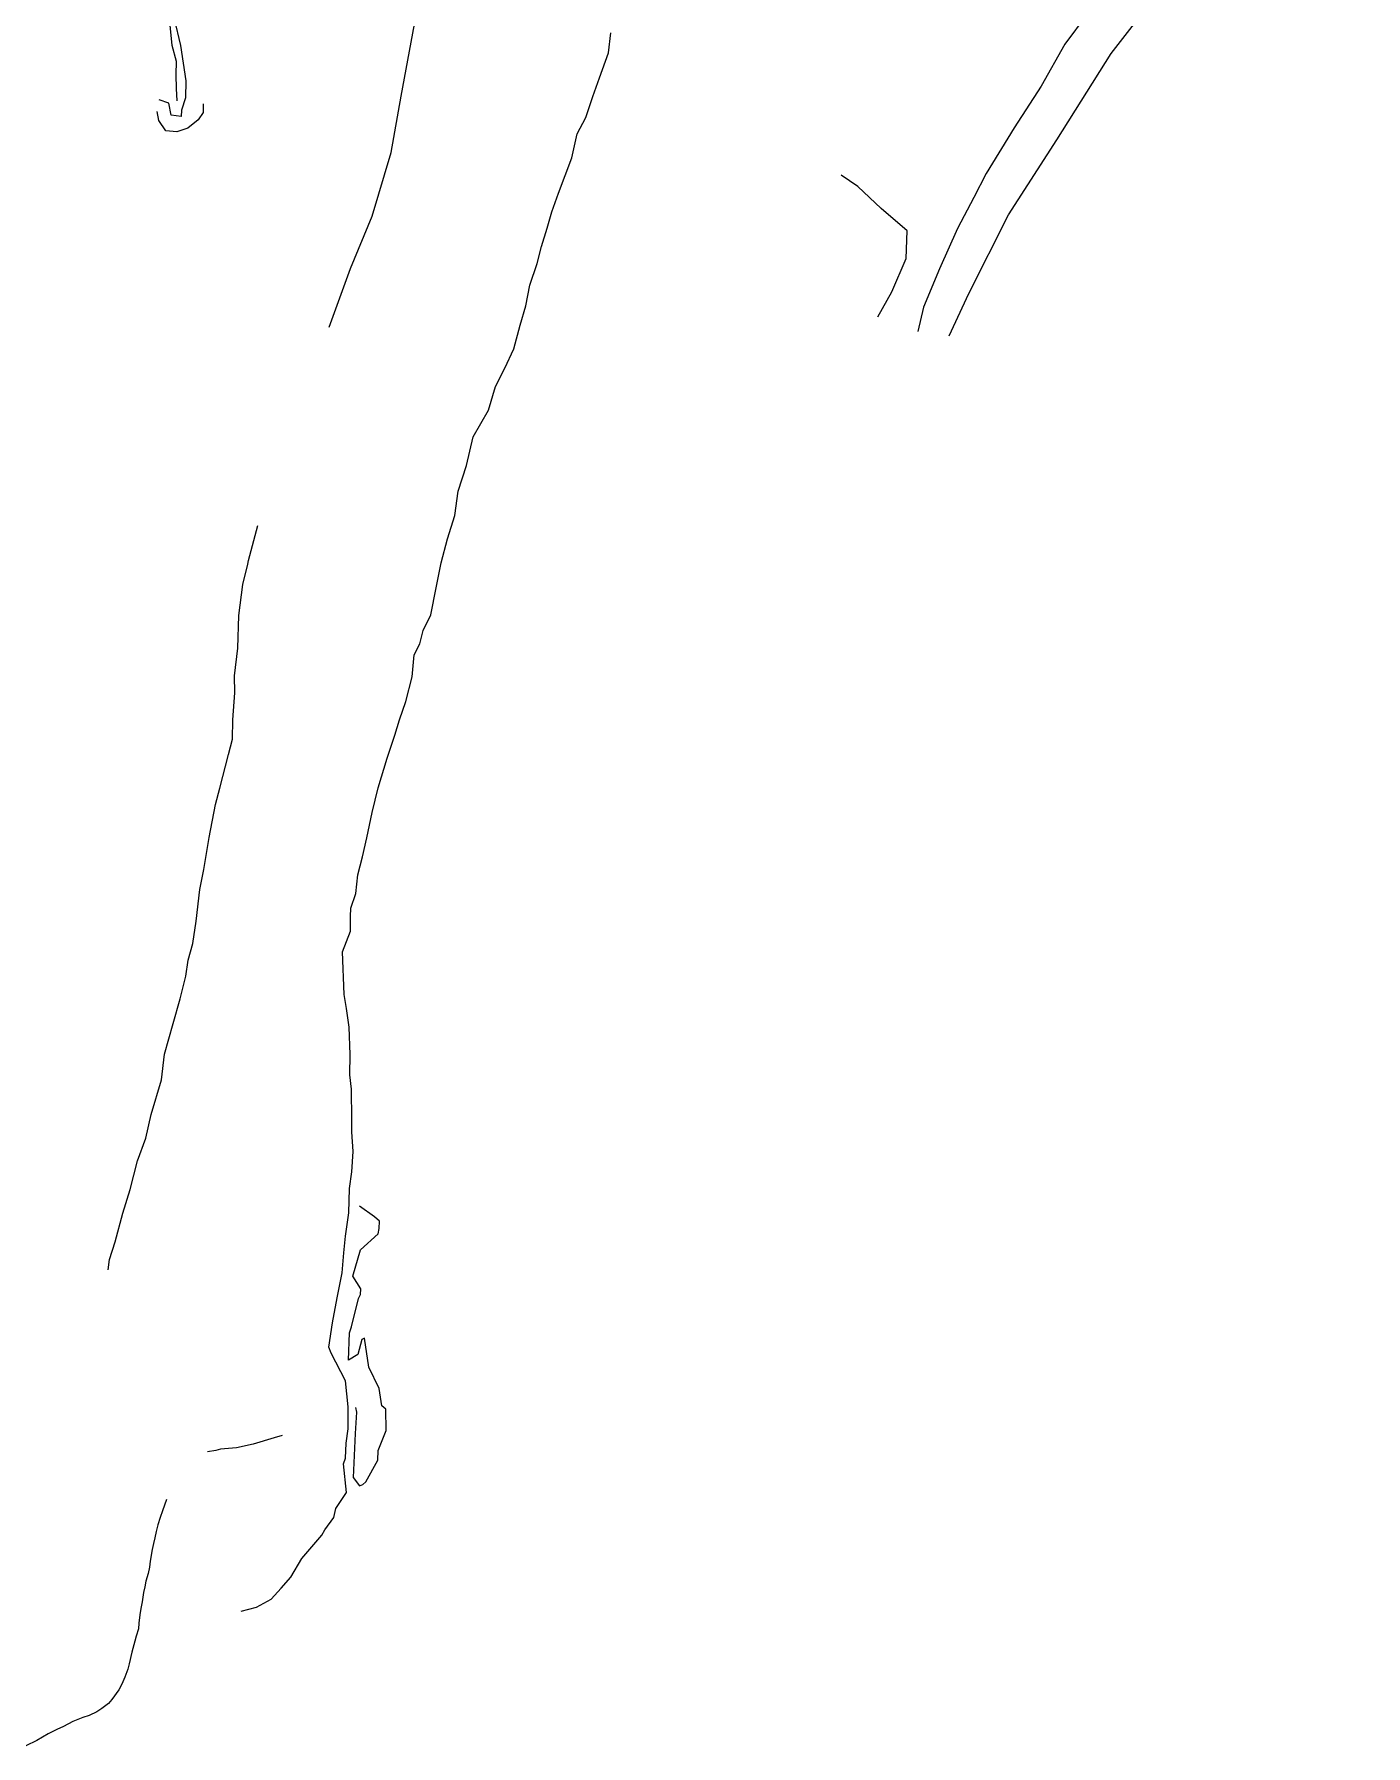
# Model space of a CAD drawing. Extents: x 683321 to 688873, y 7661944 to 7668387.
# Drawn here: x 687868.7 to 688134.2, y 7665283.1 to 7665624.4 of the extents above; entities that cross this region are included whole.
import ezdxf

# ---------------------------------------------------------------- set-up
doc = ezdxf.new("R2010")
doc.units = 0
doc.header["$MEASUREMENT"] = 0
doc.layers.add('01 CRESTA_Line', color=3, linetype='Continuous', lineweight=20)

msp = doc.modelspace()

# ---------------------------------------------------------------- linework, layer by layer
at = {"layer": '01 CRESTA_Line'}
for points in [[(688051.12, 7665564.29, 4272.79), (688055.04, 7665572.76, 4274.14), (688062.95, 7665588.4, 4275.66), (688072.59, 7665603.37, 4277.36), (688083.42, 7665620.56, 4279.06), (688089, 7665627.77, 4279.35), (688095.73, 7665637.72, 4280.01), (688103.63, 7665648.48, 4281.02), (688110.56, 7665660.47, 4281.06), (688116.06, 7665671.99, 4281.2), (688119.87, 7665684.08, 4280.85), (688123.56, 7665695.4, 4280.72), (688125.91, 7665706.95, 4280.7), (688128.02, 7665719.3, 4280.52), (688131.29, 7665734.06, 4281.19), (688132.68, 7665744.61, 4281.82), (688133.76, 7665755.7, 4282.68), (688134.19, 7665764.03, 4283.59), (688133.75, 7665766.87, 4283.39)], [(687927.45, 7665566.04, 4239.88), (687931.76, 7665577.71, 4239.75), (687936.03, 7665588.16, 4239.43), (687939.84, 7665600.83, 4239.61), (687941.86, 7665612.07, 4239.74), (687944.52, 7665626.41, 4239.62), (687945.81, 7665635.53, 4239.36), (687949.54, 7665642.82, 4239.27), (687951.44, 7665653.17, 4239.46), (687953.27, 7665662.83, 4239.47), (687954.51, 7665672.05, 4239.19), (687956.79, 7665683.66, 4239.17), (687959.28, 7665691.98, 4239.15), (687961.14, 7665705.05, 4239), (687961.29, 7665714.35, 4238.99), (687962.37, 7665724.99, 4239.04), (687962.08, 7665734.57, 4239)], [(687896.59, 7665627.49, 4236.08), (687897.82, 7665622.16, 4236.11), (687898.93, 7665615.16, 4235.91), (687898.82, 7665611.74, 4235.91), (687898.02, 7665609.27, 4236), (687897.94, 7665608, 4235.73), (687895.97, 7665608.3, 4235.37), (687895.48, 7665610.66, 4235.32), (687893.61, 7665611.33, 4234.74)], [(687895.63, 7665626.86, 4235.89), (687896.14, 7665622.23, 4235.8), (687896.95, 7665619.08, 4236.01), (687896.94, 7665616.3, 4235.71), (687896.99, 7665613.62, 4235.83), (687897.11, 7665611.15, 4235.94)], [(688078.62, 7665628.46, 4277.52), (688074.19, 7665622.47, 4277.08), (688069.46, 7665614.07, 4276.47), (688064.05, 7665605.76, 4275.85), (688058.51, 7665596.64, 4274.68), (688056.04, 7665591.87, 4274.3), (688052.78, 7665585.72, 4273.65), (688049.19, 7665577.65, 4273.08), (688046.02, 7665570, 4272.63), (688044.89, 7665565.17, 4272.19)], [(687909.96, 7665309.97, 4235.16), (687912.97, 7665310.78, 4235.24), (687915.89, 7665312.38, 4235.26), (687917.9, 7665314.59, 4235.52), (687919.85, 7665316.76, 4235.77), (687922.02, 7665320.48, 4235.79), (687926.02, 7665325.16, 4236.44), (687926.64, 7665326.21, 4236.8), (687928.38, 7665328.66, 4237.19), (687928.79, 7665330.46, 4237.01), (687930.91, 7665333.64, 4236.25), (687930.35, 7665339.35, 4236.64), (687930.71, 7665340.48, 4236.76), (687930.87, 7665343.46, 4236.97), (687931.25, 7665346.31, 4236.98), (687931.29, 7665350.74, 4236.87), (687930.75, 7665355.94, 4236.85), (687927.89, 7665361.42, 4236.47), (687927.43, 7665362.62, 4236.34), (687928.12, 7665367.49, 4236.88), (687929.09, 7665372.44, 4236.53), (687930.05, 7665377.47, 4237.11), (687930.39, 7665381.46, 4236.96), (687930.74, 7665384.77, 4237.18), (687931.43, 7665389.44, 4237.78), (687931.56, 7665394.25, 4237.49), (687931.98, 7665397.59, 4237.52), (687932.27, 7665401.66, 4237.84), (687932, 7665405.56, 4238.3), (687931.99, 7665407.97, 4237.53), (687931.94, 7665414.08, 4237.1), (687931.62, 7665416.94, 4236.97), (687931.64, 7665420.99, 4236.49), (687931.46, 7665426.42, 4236.62), (687930.91, 7665430.14, 4236.71), (687930.46, 7665432.92, 4237.1), (687930.11, 7665441.48, 4237.29), (687931.75, 7665445.58, 4237.87), (687931.71, 7665448.47, 4238.15), (687931.82, 7665450.18, 4237.97), (687932.77, 7665453.1, 4237.85), (687933.23, 7665456.84, 4237.6), (687934.1, 7665460.39, 4237.57), (687935.02, 7665464.17, 4238.02), (687936.06, 7665469.27, 4238.35), (687937.25, 7665474.17, 4238.94), (687939.02, 7665480.08, 4239.65), (687940.55, 7665484.64, 4240.91), (687941.54, 7665487.73, 4240.98), (687942.78, 7665491.39, 4240.47), (687944.02, 7665496.27, 4240.47), (687944.45, 7665500.68, 4240.03), (687945.59, 7665502.84, 4241.53), (687946.2, 7665505.52, 4241.79), (687947.74, 7665508.66, 4242.41), (687948.83, 7665514.06, 4242.66), (687949.84, 7665518.99, 4242.81), (687951.09, 7665523.83, 4243.36), (687952.54, 7665528.46, 4243.61), (687953.22, 7665533.34, 4243.08), (687954.88, 7665538.42, 4243.59), (687956.19, 7665544.12, 4243.71), (687959.23, 7665549.44, 4244.09), (687960.65, 7665554.19, 4244.39), (687962.49, 7665557.81, 4244.66), (687964.3, 7665561.71, 4244.85), (687965.57, 7665566.41, 4244.91), (687966.73, 7665570.28, 4244.89), (687967.47, 7665574.42, 4244.87), (687968.98, 7665578.71, 4244.73), (687969.82, 7665582.12, 4244.91), (687970.95, 7665585.77, 4244.78), (687971.86, 7665589, 4244.94), (687973.21, 7665592.73, 4244.84), (687974.56, 7665596.29, 4245.06), (687975.87, 7665599.79, 4245.16), (687976.94, 7665604.56, 4245.15), (687978.67, 7665607.82, 4245.26), (687980.06, 7665612.01, 4245.05), (687981.4, 7665615.72, 4245.1), (687983.15, 7665620.71, 4245.09), (687983.63, 7665624.72, 4245.06)], [(687902.38, 7665610.54, 4233.73), (687902.39, 7665608.85, 4233.35), (687901.39, 7665607.36, 4233.7), (687899.32, 7665605.71, 4233.69), (687897.14, 7665604.98, 4233.95), (687894.9, 7665605.14, 4234.08), (687893.49, 7665607.23, 4234.43), (687893.16, 7665609.04, 4234.59)], [(688036.88, 7665568.06, 4268.6), (688039.71, 7665573.05, 4269.73), (688042.53, 7665579.68, 4270.11), (688042.73, 7665585.25, 4269.91), (688037.57, 7665589.69, 4267.79), (688032.93, 7665594.05, 4265.8), (688029.6, 7665596.34, 4265.43)], [(687883.44, 7665378.04, 4235.67), (687883.65, 7665380.09, 4236.22), (687884.82, 7665383.66, 4236.41), (687886.33, 7665389.34, 4237.33), (687887.83, 7665394.07, 4237.45), (687889.28, 7665399.79, 4237.88), (687890.92, 7665404.32, 4238.08), (687892, 7665409, 4237.85), (687894.03, 7665415.93, 4238.52), (687894.65, 7665421.03, 4238.38), (687896.38, 7665427.18, 4238.16), (687897.78, 7665432.09, 4238.17), (687898.91, 7665436.59, 4238.8), (687899.35, 7665439.79, 4239.17), (687900.32, 7665443.1, 4238.74), (687900.99, 7665447.57, 4238.77), (687901.68, 7665453.89, 4239.29), (687902.52, 7665457.88, 4239.1), (687903.58, 7665464.25, 4239.39), (687904.8, 7665470.84, 4239.74), (687905.7, 7665474.1, 4239.57), (687907.43, 7665480.81, 4239.52), (687908.24, 7665483.83, 4239.4), (687908.25, 7665487.72, 4239.22), (687908.67, 7665493.07, 4239.49), (687908.6, 7665496.51, 4239.58), (687909.24, 7665502.01, 4239.73), (687909.46, 7665508.51, 4239.91), (687910.24, 7665514.68, 4239.85), (687911.24, 7665518.77, 4239.85), (687911.39, 7665519.47, 4239.84), (687913.27, 7665526.48, 4239.96)], [(687932.73, 7665350.58, 4235.8), (687932.93, 7665349.67, 4235.88), (687932.69, 7665345.38, 4235.99), (687932.29, 7665336.62, 4235.92), (687933.51, 7665334.99, 4236.26), (687934.19, 7665335.22, 4235.96), (687934.8, 7665335.8, 4236.1), (687937.22, 7665340.07, 4236.65), (687937.24, 7665342.03, 4236.5), (687938.83, 7665346.01, 4237.26), (687938.81, 7665350.27, 4236.8), (687938, 7665350.92, 4236.81), (687937.44, 7665354.37, 4237.66), (687935.38, 7665358.63, 4236.42), (687934.54, 7665364.43, 4235.52), (687934.01, 7665364.14, 4235.26), (687933.19, 7665361.16, 4235.29), (687931.33, 7665360.02, 4235.21), (687931.51, 7665365.5, 4235.02), (687931.93, 7665366.7, 4234.96), (687933.32, 7665372.35, 4235.33), (687933.72, 7665373.16, 4235.24), (687933.78, 7665374.29, 4235.46), (687932.23, 7665376.76, 4236.42), (687933.73, 7665382.06, 4236.36), (687937.23, 7665385.21, 4237.72), (687937.48, 7665386.28, 4237.7), (687937.52, 7665387.73, 4237.74), (687936.51, 7665388.61, 4237.41), (687933.5, 7665390.74, 4237.24)], [(687918.09, 7665344.99, 4235.34), (687916.54, 7665344.53, 4235.75), (687912.3, 7665343.3, 4235.81), (687909.03, 7665342.55, 4235.93), (687905.8, 7665342.31, 4235.88), (687904.91, 7665342, 4235.88), (687903.23, 7665341.74, 4235.75)], [(687895.02, 7665332.23, 4235.68), (687894.63, 7665331.09, 4235.87), (687894.25, 7665329.98, 4235.75), (687893.81, 7665328.67, 4235.75), (687893.32, 7665327.23, 4235.9), (687892.99, 7665325.86, 4235.89), (687892.7, 7665324.62, 4235.94), (687892.45, 7665323.45, 4236.01), (687892.19, 7665322.27, 4235.97), (687891.8, 7665319.98, 4236.11), (687891.64, 7665318.77, 4236.14), (687891.39, 7665317.49, 4236.16), (687890.93, 7665315.96, 4236.19), (687890.7, 7665314.82, 4236.21), (687890.49, 7665313.68, 4236.18), (687890.2, 7665311.83, 4236.27), (687889.95, 7665310.51, 4236.24), (687889.72, 7665309.22, 4236.22), (687889.54, 7665307.62, 4236.23), (687889.47, 7665306.49, 4236.26), (687889.02, 7665304.97, 4236.22), (687888.73, 7665304, 4236.25), (687888.13, 7665301.78, 4236.18), (687887.63, 7665299.49, 4236.3), (687887.32, 7665298.39, 4236.29), (687886.74, 7665296.83, 4236.31), (687886.13, 7665295.44, 4236.34), (687885.54, 7665294.3, 4236.27), (687884.17, 7665292.36, 4236.34), (687883.51, 7665291.6, 4236.32), (687882.16, 7665290.57, 4236.39), (687881.17, 7665289.93, 4236.51), (687879.63, 7665289.15, 4236.5), (687878.34, 7665288.75, 4236.48), (687877.35, 7665288.38, 4236.55), (687876.4, 7665287.96, 4236.75), (687874.5, 7665287.01, 4236.68), (687873.19, 7665286.41, 4236.46), (687871.45, 7665285.5, 4236.47), (687869.2, 7665284.19, 4236.85), (687867.02, 7665283.14, 4236.47)]]:
    msp.add_polyline3d(points, dxfattribs=at)

doc.saveas('drawing.dxf')
